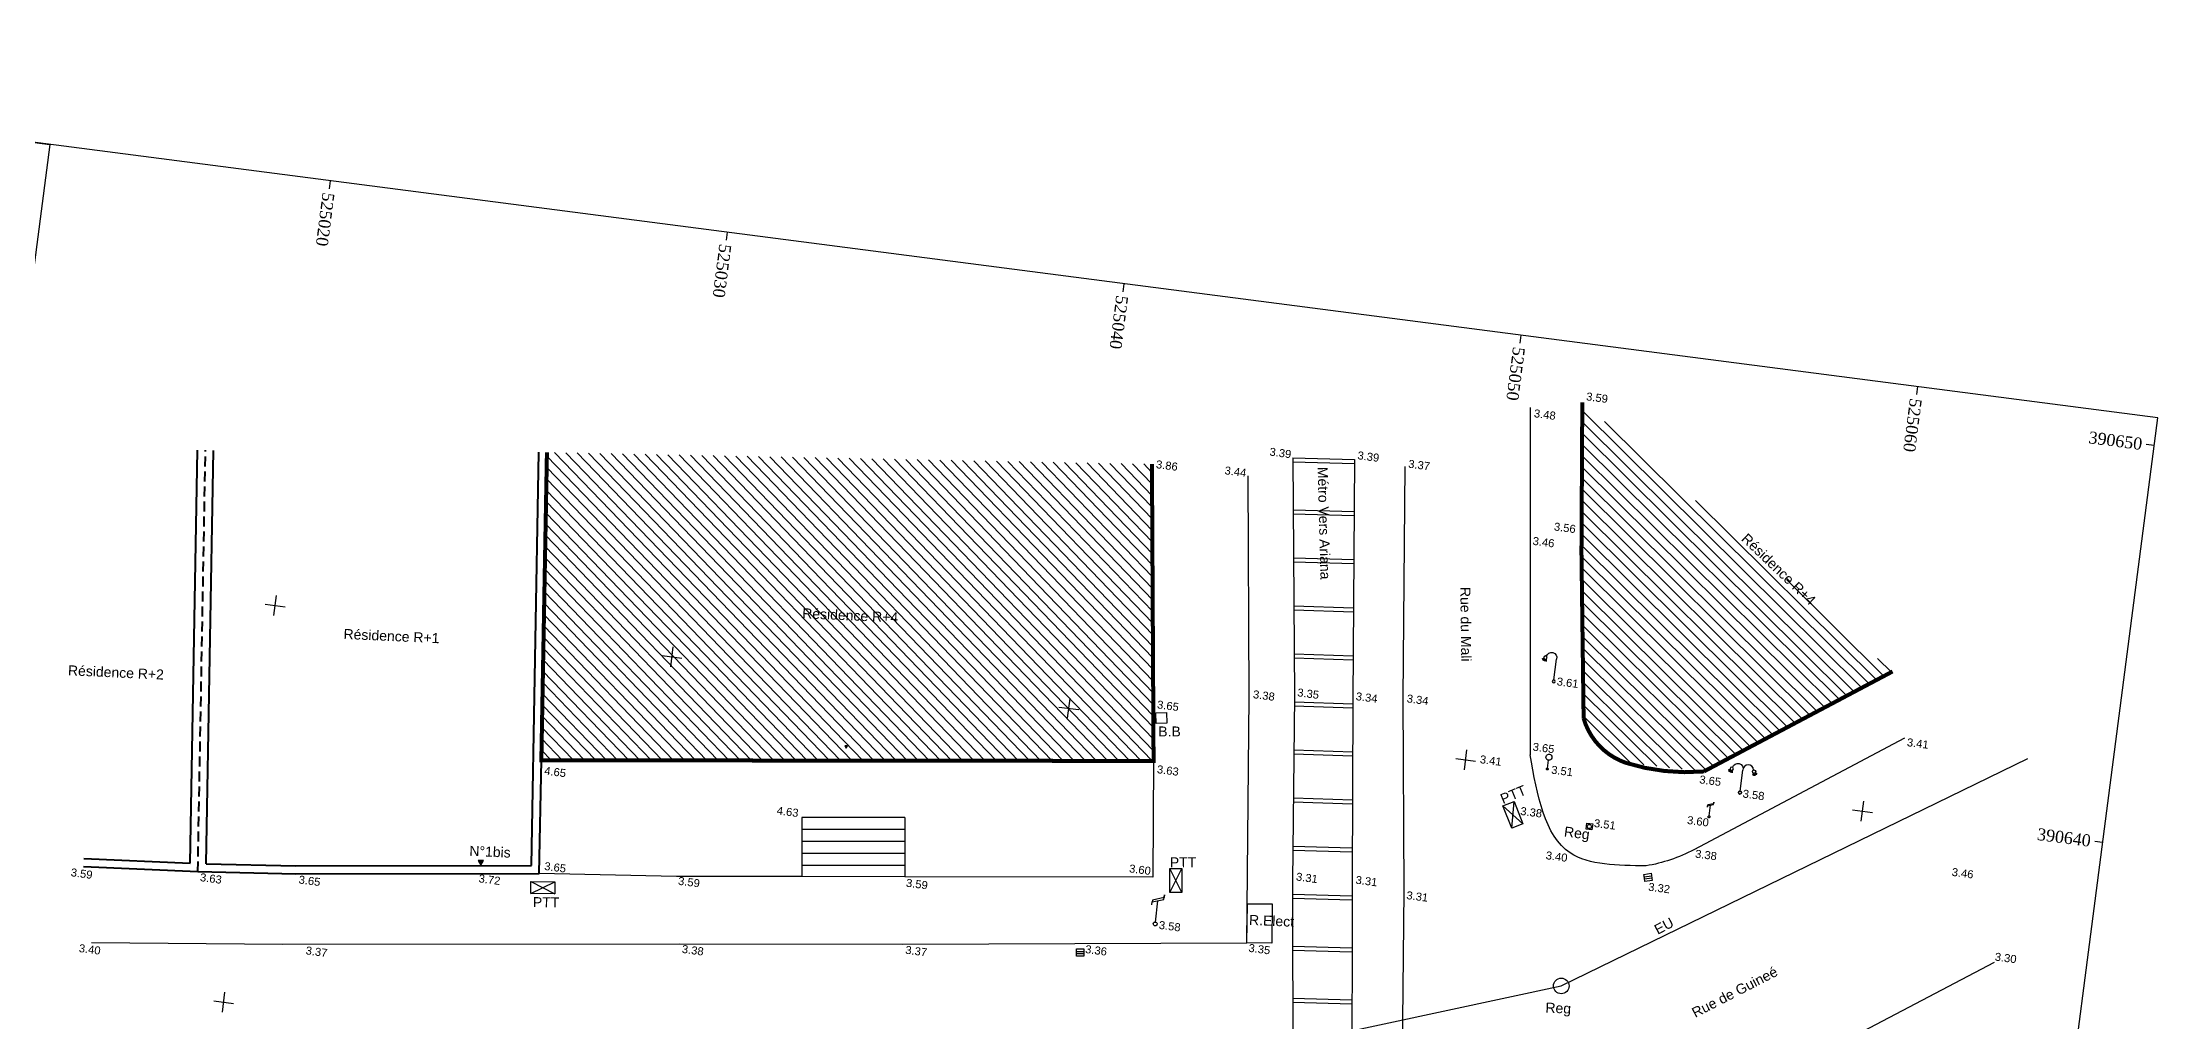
# Model space of a CAD drawing. Header units: millimetres. Extents: x 2804 to 3317, y 6834 to 7064.
# Drawn here: x 3264.3 to 3317.1, y 6980.8 to 7005.3 of the extents above; entities that cross this region are included whole.
import ezdxf
from ezdxf.enums import TextEntityAlignment as Align

# ---------------------------------------------------------------- set-up
doc = ezdxf.new("R2010")
doc.units = ezdxf.units.MM
doc.header["$PDMODE"] = 1
doc.linetypes.add('HIDDEN', pattern=[0.375, 0.25, -0.125])
for name, color, linetype, lineweight in [('Bati', 1, 'Continuous', 40), ('Bloc', 7, 'Continuous', 30), ('Béton', 7, 'Continuous', 30), ('cadre', 7, 'Continuous', 30), ('Carroyage(4)', 7, 'Continuous', 30), ('cotation', 3, 'Continuous', 30), ('Escalier', 250, 'Continuous', 30), ('F1', 7, 'Continuous', 30), ('Hachures', 8, 'Continuous', 20), ('MiseEnPage', 7, 'Continuous', 30), ('Murs', 11, 'Continuous', 40), ('Rail-Métro', 251, 'Continuous', 30), ('Regard', 7, 'Continuous', 30), ('sens regard', 5, 'Continuous', 30), ('TopoAlt_T', 3, 'Continuous', 30), ('Toponymie', 6, 'Continuous', 30), ('Trottoires', 140, 'Continuous', 30)]:
    doc.layers.add(name, color=color, linetype=linetype, lineweight=lineweight)
doc.styles.add('SEMLTYPE', font='txt.shx')
doc.styles.add('sta', font='LBRITE.TTF')
doc.styles.add('style2', font='swiss.ttf')
doc.styles.add('Times 3.0', font='times.ttf', dxfattribs={"width": 0.99, "height": 0.3})
doc.linetypes.add('Conduite eau', pattern='A,4.5,-1,["o",SEMLTYPE,S=1.5,R=0,X=-1,Y=-0.5],0.666667,-0.333333,0.666667,-0.333333,0.666667,-0.333333,0.666667,-0.333333,0.666667,-0.333333', length=10.5)
doc.dimstyles.new('ISO-25', dxfattribs={"dimtxt": 0.3, "dimasz": 2.5, "dimexe": 1.25, "dimexo": 0.625, "dimtad": 0, "dimdsep": 46, "dimtxsty": 'sta', "dimblk": 'OBLIQUE', "dimcen": 2.5, "dimse1": 1, "dimse2": 1, "dimsd1": 1, "dimsd2": 1, "dimadec": 0, "dimazin": 0, "dimtfac": 1, "dimtmove": 0, "dimatfit": 3, "dimfxl": 1, "dimarcsym": 0})

# ---------------------------------------------------------------- blocks, each defined once
blk = doc.blocks.new('SY21')
for points in [[(-0.188, 0.625), (-0.188, 0.719), (0.188, 0.844), (0.188, 1), (0.188, 0.906), (-0.188, 0.781), (-0.188, 0.719)], [(0, 0.063), (0.015, 0.063), (0.039, 0.051), (0.049, 0.039), (0.058, 0.027), (0.064, 0.001), (0.061, -0.014), (0.058, -0.028), (0.041, -0.05), (0.027, -0.056), (0.014, -0.063), (-0.014, -0.063), (-0.027, -0.056), (-0.041, -0.05), (-0.058, -0.028), (-0.061, -0.014), (-0.064, 0.001), (-0.058, 0.027), (-0.049, 0.039), (-0.039, 0.051), (-0.015, 0.063), (0, 0.063), (0, 0.781)]]:
    blk.add_lwpolyline(points)
blk = doc.blocks.new('BL121', base_point=(1.5, 1))
for points in [[(1.5, 0.69), (1.2, 0.69), (1.2, 1.29), (1.8, 1.29), (1.8, 0.69), (1.5, 0.69)], [(1.41, 0.69), (1.41, 1.29)], [(1.6, 1.29), (1.6, 0.69)]]:
    blk.add_lwpolyline(points)
blk = doc.blocks.new('SY33')
at = {"layer": 'Bloc'}
blk.add_lwpolyline([(0, 0.06), (0.01, 0.06), (0.04, 0.05), (0.05, 0.04), (0.06, 0.03), (0.06, 0), (0.06, -0.01), (0.06, -0.03), (0.04, -0.05), (0.03, -0.06), (0.01, -0.06), (-0.01, -0.06), (-0.03, -0.06), (-0.04, -0.05), (-0.06, -0.03), (-0.06, -0.01), (-0.06, 0), (-0.06, 0.03), (-0.05, 0.04), (-0.04, 0.05), (-0.01, 0.06), (0, 0.06), (0, 0.59, -1.192835), (0.07, 0.98, -0.840272), (0, 0.59)], format="xyb", dxfattribs=at)
blk = doc.blocks.new('l004')
at = {"color": 0}
for points in [[(0, 0.1), (0, 1.5)], [(0.83, 1.42), (0.93, 1.3)], [(0.85, 1.46), (0.98, 1.37)], [(0.7, 1.4), (0.68, 1.24)], [(0.75, 1.38), (0.78, 1.23)], [(0.79, 1.39), (0.86, 1.25)]]:
    blk.add_lwpolyline(points, dxfattribs=at)
for centre, radius in [((0.75, 1.5), 0.112), ((0, 0), 0.1)]:
    blk.add_circle(centre, radius, dxfattribs=at)
blk.add_arc((0.35, 1.55), 0.354, 8.1301, 188.1301, dxfattribs=at)
blk = doc.blocks.new('t006')
at = {"color": 0}
blk.add_line((0, 0), (0, 0), dxfattribs=at)
for points in [[(0.13, -0.08), (0, 0.15), (-0.13, -0.08)], [(0.08, -0.05), (0, 0.09), (-0.08, -0.05)]]:
    blk.add_lwpolyline(points, close=True, dxfattribs=at)
blk.add_lwpolyline([(0, -0.05, 0.156, 0, 0), (0, 0.09, 0, 0, 0)], format="xyseb", dxfattribs=at)
blk = doc.blocks.new('u004')
at = {"color": 0}
blk.add_lwpolyline([(-0.15, 0.15), (0.15, 0.15), (0.15, -0.15), (-0.15, -0.15), (-0.15, 0.15)], dxfattribs=at)
blk.add_circle((0, 0), 0.105, dxfattribs=at)
blk = doc.blocks.new('*D242')
at = {"layer": 'Defpoints', "color": 0, "transparency": 16777216}
for p in [(3276.683, 6984.501, 3.592), (3276.748, 6974.908, 3.283), (3276.748, 6974.908)]:
    blk.add_point(p, dxfattribs=at)
at = {"layer": 'cotation', "color": 0, "transparency": 16777216, "insert": (3276.715, 6979.705), "char_height": 0.3, "attachment_point": 5, "rotation": 270.3903, "style": 'sta'}
blk.add_mtext('9.59', dxfattribs=at)
blk = doc.blocks.new('_Oblique')
at = {"color": 0, "linetype": 'ByBlock', "lineweight": -2}
blk.add_line((-0.5, -0.5), (0.5, 0.5), dxfattribs=at)
blk = doc.blocks.new('*D245')
at = {"layer": 'Defpoints', "color": 0, "transparency": 16777216}
for p in [(3287.543, 6984.422, 3.864), (3287.473, 6974.851, 3.283), (3287.677, 6974.85)]:
    blk.add_point(p, dxfattribs=at)
at = {"layer": 'cotation', "color": 0, "transparency": 16777216, "insert": (3287.713, 6979.635), "char_height": 0.3, "attachment_point": 5, "rotation": 89.5783, "style": 'sta'}
blk.add_mtext('9.57', dxfattribs=at)

msp = doc.modelspace()

# ---------------------------------------------------------------- hatches: boundary and pattern name
at = {"layer": 'Hachures'}
h = msp.add_hatch(dxfattribs=at)
h.set_pattern_fill('_U', color=256, scale=0.2, angle=-44.7668, style=0, pattern_type=0)
h.set_pattern_definition([(315.233228394, (-567626.71948, -312887.60499), (0.140844515914, 0.14199585324), [])])
h.paths.add_polyline_path([(3302.748, 6996.284), (3302.781, 6988.378), (3303.839, 6987.27), (3305.786, 6987.055), (3310.502, 6989.554)])
h = msp.add_hatch(dxfattribs=at)
h.set_pattern_fill('_U', color=256, scale=0.2, angle=-46.0384, style=0, pattern_type=0)
h.set_pattern_definition([(313.961597874, (-567626.71948, -312887.60499), (0.1439610458, 0.13883521632), [])])
h.paths.add_polyline_path([(3276.874, 6995.03), (3276.734, 6987.335), (3292.034, 6987.318), (3291.993, 6994.736)])

# ---------------------------------------------------------------- linework, layer by layer
at = {"layer": 'Bati'}
for p, q in [((3276.734, 6987.335, 1.367), (3276.874, 6995.03, 4.238)), ((3276.483, 6984.505, 0.309), (3276.483, 6984.501, 0.307))]:
    msp.add_line(p, q, dxfattribs=at)
at = {"layer": 'Bati', "const_width": 0.1, "elevation": 0.303, "flags": 128}
msp.add_lwpolyline([(3302.748, 6996.284), (3302.727, 6992.531), (3302.781, 6988.378, 0.243821), (3303.839, 6987.27, 0.097871), (3305.786, 6987.055), (3310.502, 6989.554)], format="xyb", dxfattribs=at)
at = {"layer": 'Bati', "const_width": 0.1, "flags": 128}
for points, elevation in [([(3291.993, 6994.736), (3292.034, 6987.318), (3276.734, 6987.335), (3276.874, 6995.03)], 0.58), ([(3291.993, 6994.736), (3292.034, 6987.318)], 0.58), ([(3276.734, 6987.335), (3292.034, 6987.318)], 1.367)]:
    msp.add_lwpolyline(points, dxfattribs=dict(at, elevation=elevation))
at = {"layer": 'Bloc', "color": 7}
for p, q in [((3301.263, 6985.747, 0.098), (3300.766, 6986.197, 0.098)), ((3300.984, 6985.638, 0.098), (3301.045, 6986.306, 0.098)), ((3292.74, 6984.029, 0.314), (3292.437, 6984.628, 0.314)), ((3292.74, 6984.029, 0.314), (3292.437, 6984.628, 0.314)), ((3292.44, 6984.028, 0.314), (3292.737, 6984.629, 0.314)), ((3292.44, 6984.028, 0.314), (3292.737, 6984.629, 0.314)), ((3276.469, 6984.001, 0.366), (3277.071, 6984.297, 0.366)), ((3276.471, 6984.301, 0.366), (3277.069, 6983.997, 0.366))]:
    msp.add_line(p, q, dxfattribs=at)
at = {"layer": 'Bloc', "elevation": -3.332}
msp.add_lwpolyline([(3292.09, 6988.52), (3292.358, 6988.525), (3292.362, 6988.262), (3292.095, 6988.257)], close=True, dxfattribs=at)
msp.add_lwpolyline([(3292.09, 6988.52), (3292.358, 6988.525), (3292.362, 6988.262), (3292.095, 6988.257)], close=True, dxfattribs=at)
at = {"layer": 'Bloc', "color": 7, "flags": 128}
for points, elevation in [([(3300.984, 6985.638), (3300.766, 6986.197), (3301.045, 6986.306), (3301.263, 6985.747)], 0.098), ([(3300.984, 6985.638), (3300.766, 6986.197), (3301.045, 6986.306), (3301.263, 6985.747)], 0.098), ([(3292.44, 6984.028), (3292.437, 6984.628), (3292.737, 6984.629), (3292.74, 6984.029)], 0.314), ([(3292.44, 6984.028), (3292.437, 6984.628), (3292.737, 6984.629), (3292.74, 6984.029)], 0.314), ([(3276.471, 6984.301), (3277.071, 6984.297), (3277.069, 6983.997), (3276.469, 6984.001)], 0.366), ([(3294.378, 6983.749), (3294.999, 6983.743), (3294.99, 6982.765), (3294.368, 6982.771)], 0.055)]:
    msp.add_lwpolyline(points, close=True, dxfattribs=dict(at, elevation=elevation))
at = {"layer": 'Béton', "elevation": 0.58, "flags": 128}
for points in [[(3292.034, 6987.318), (3292.013, 6984.417), (3285.815, 6984.424)], [(3283.244, 6984.428), (3280.108, 6984.433), (3276.683, 6984.501)]]:
    msp.add_lwpolyline(points, dxfattribs=at)
at = {"layer": 'cadre', "color": 7, "elevation": -3.283}
msp.add_lwpolyline([(3244.756, 7005.28), (3264.447, 7002.726), (3261.769, 6982.146), (3242.087, 6984.698)], close=True, dxfattribs=at)
at = {"layer": 'Carroyage(4)'}
for p, q in [((3271.458, 7001.817, -3.283), (3271.432, 7001.619, -3.283)), ((3281.374, 7000.531, -3.283), (3281.349, 7000.333, -3.283)), ((3291.291, 6999.245, -3.283), (3291.266, 6999.047, -3.283)), ((3301.208, 6997.959, -3.283), (3301.183, 6997.761, -3.283)), ((3311.125, 6996.673, -3.283), (3311.1, 6996.475, -3.283)), ((3317.037, 6995.199, -3.283), (3316.839, 6995.225, -3.283)), ((3270.049, 6990.957, -3.283), (3270.113, 6991.453, -3.283)), ((3269.833, 6991.237, -3.283), (3270.329, 6991.173, -3.283)), ((3279.75, 6989.951, -3.283), (3280.246, 6989.887, -3.283)), ((3279.966, 6989.671, -3.283), (3280.03, 6990.167, -3.283)), ((3289.667, 6988.665, -3.283), (3290.163, 6988.601, -3.283)), ((3289.883, 6988.385, -3.283), (3289.947, 6988.881, -3.283)), ((3299.8, 6987.099, -3.283), (3299.864, 6987.595, -3.283)), ((3299.584, 6987.379, -3.283), (3300.08, 6987.315, -3.283)), ((3309.501, 6986.093, -3.283), (3309.997, 6986.029, -3.283)), ((3309.717, 6985.813, -3.283), (3309.781, 6986.309, -3.283)), ((3315.751, 6985.282, -3.283), (3315.553, 6985.308, -3.283)), ((3268.547, 6981.32, -3.283), (3269.043, 6981.256, -3.283)), ((3268.763, 6981.04, -3.283), (3268.827, 6981.536, -3.283))]:
    msp.add_line(p, q, dxfattribs=at)
at = {"layer": 'Escalier'}
for p, q in [((3283.247, 6985.908, 1.343), (3283.244, 6984.428, 0.58)), ((3285.817, 6985.604, 1.067), (3283.246, 6985.608, 1.343)), ((3285.818, 6985.904, 1.067), (3283.247, 6985.908, 1.343)), ((3285.818, 6985.904, 1.067), (3285.815, 6984.424, 0.304)), ((3285.816, 6985.004, 1.067), (3283.245, 6985.008, 1.343)), ((3285.817, 6985.304, 1.067), (3283.246, 6985.308, 1.343)), ((3285.815, 6984.424, 0.304), (3283.244, 6984.428, 0.58)), ((3285.816, 6984.704, 1.067), (3283.245, 6984.708, 1.343))]:
    msp.add_line(p, q, dxfattribs=at)
at = {"layer": 'F1', "color": 7}
msp.add_circle((3302.222, 6981.695, -3.283), 0.195, dxfattribs=at)
at = {"layer": 'MiseEnPage', "elevation": -3.283}
msp.add_lwpolyline([(3237.628, 6950.314), (3309.999, 6940.929), (3317.127, 6995.895), (3244.756, 7005.28)], close=True, dxfattribs=at)
msp.add_lwpolyline([(3237.628, 6950.314), (3309.999, 6940.929), (3317.127, 6995.895), (3244.756, 7005.28)], close=True, dxfattribs=at)
msp.add_lwpolyline([(3237.628, 6950.314), (3309.999, 6940.929), (3317.127, 6995.895), (3244.756, 7005.28)], close=True, dxfattribs=at)
at = {"layer": 'Murs'}
for p, q in [((3267.954, 6984.763, 0.385), (3268.141, 6995.087, 4.238)), ((3268.354, 6984.749, 0.383), (3268.541, 6995.079, 4.238)), ((3276.486, 6984.701, 0.382), (3276.674, 6995.034, 4.238)), ((3276.683, 6984.501, 0.309), (3276.734, 6987.335, 1.367))]:
    msp.add_line(p, q, dxfattribs=at)
at = {"layer": 'Murs', "linetype": 'HIDDEN'}
msp.add_line((3268.15, 6984.554, 0.348), (3268.341, 6995.083, 4.238), dxfattribs=at)
at = {"layer": 'Murs', "elevation": 0.309, "flags": 128}
for points in [[(3265.289, 6984.677), (3268.15, 6984.554), (3270.597, 6984.495), (3276.683, 6984.501)], [(3265.298, 6984.877), (3267.954, 6984.763)], [(3268.354, 6984.749), (3270.599, 6984.695), (3276.486, 6984.701)]]:
    msp.add_lwpolyline(points, dxfattribs=at)
at = {"layer": 'Rail-Métro'}
for p, q in [((3295.514, 6994.796, 0.107), (3297.051, 6994.75, 0.103)), ((3295.517, 6994.896, 0.107), (3297.054, 6994.85, 0.103)), ((3295.522, 6993.495, 0.107), (3297.042, 6993.45, 0.103)), ((3295.525, 6993.595, 0.107), (3297.045, 6993.55, 0.103)), ((3295.533, 6992.394, 0.107), (3297.038, 6992.35, 0.103)), ((3295.53, 6992.294, 0.107), (3297.035, 6992.25, 0.103)), ((3295.537, 6991.094, 0.107), (3297.027, 6991.049, 0.103)), ((3295.54, 6991.193, 0.107), (3297.03, 6991.149, 0.103)), ((3295.545, 6989.893, 0.107), (3297.02, 6989.849, 0.103)), ((3295.548, 6989.993, 0.107), (3297.023, 6989.949, 0.103)), ((3295.55, 6988.692, 0.107), (3297.013, 6988.649, 0.103)), ((3295.553, 6988.792, 0.107), (3297.015, 6988.749, 0.103)), ((3295.54, 6987.592, 0.107), (3297.01, 6987.548, 0.102)), ((3295.537, 6987.492, 0.107), (3297.007, 6987.448, 0.102)), ((3295.525, 6986.292, 0.107), (3297.002, 6986.248, 0.102)), ((3295.528, 6986.392, 0.107), (3297.005, 6986.348, 0.102)), ((3295.513, 6985.092, 0.107), (3296.996, 6985.048, 0.102)), ((3295.516, 6985.192, 0.107), (3296.999, 6985.148, 0.102)), ((3295.504, 6983.891, 0.106), (3296.992, 6983.847, 0.102)), ((3295.507, 6983.991, 0.106), (3296.995, 6983.947, 0.102)), ((3295.509, 6982.691, 0.106), (3296.993, 6982.647, 0.102)), ((3295.509, 6982.591, 0.106), (3296.992, 6982.547, 0.102)), ((3295.511, 6981.39, 0.106), (3296.99, 6981.346, 0.102)), ((3295.511, 6981.29, 0.106), (3296.99, 6981.246, 0.102))]:
    msp.add_line(p, q, dxfattribs=at)
at = {"layer": 'Rail-Métro', "flags": 128}
for points, elevation in [([(3295.517, 6994.896), (3295.554, 6988.939), (3295.507, 6984.314), (3295.514, 6979.343), (3295.489, 6973.356), (3295.434, 6968.203), (3295.385, 6960.812), (3295.337, 6953.64), (3295.35, 6944.615)], 0.107), ([(3297.054, 6994.85), (3297.016, 6988.863), (3296.995, 6984.312), (3296.976, 6973.079), (3296.918, 6960.839), (3296.849, 6953.523), (3296.837, 6944.582)], 0.103)]:
    msp.add_lwpolyline(points, dxfattribs=dict(at, elevation=elevation))
at = {"layer": 'sens regard', "linetype": 'Conduite eau', "ltscale": 0.1, "elevation": 0.324, "flags": 128}
msp.add_lwpolyline([(3265.679, 6979.733), (3292.131, 6979.531), (3302.222, 6981.695), (3313.884, 6987.381)], dxfattribs=at)
at = {"layer": 'Trottoires', "flags": 128}
for points, elevation in [([(3301.448, 6996.15), (3301.441, 6992.726), (3301.443, 6987.473)], 0.198), ([(3298.313, 6994.68), (3298.265, 6988.896), (3298.286, 6984.061)], 0.09), ([(3265.489, 6982.78), (3270.276, 6982.74), (3280.185, 6982.744), (3285.768, 6982.736), (3294.368, 6982.771), (3294.426, 6988.912), (3294.395, 6994.443)], 0.118), ([(3298.286, 6984.061), (3298.243, 6980.003), (3298.256, 6972.661)], 0.09)]:
    msp.add_lwpolyline(points, dxfattribs=dict(at, elevation=elevation))
for points, elevation in [([(3310.802, 6987.888), (3305.537, 6985.098, -0.082294), (3304.341, 6984.697)], 0.125), ([(3301.306, 6944.485), (3301.235, 6953.585), (3301.271, 6968.193), (3301.263, 6973.092, -0.081797), (3301.561, 6974.919, -0.158964), (3303.187, 6977.103), (3313.045, 6982.285)], -0.213)]:
    msp.add_lwpolyline(points, format="xyb", dxfattribs=dict(at, elevation=elevation))
at = {"layer": 'Trottoires'}
msp.add_spline([(3304.341, 6984.697, 0.076), (3302.448, 6985.019, 0.113), (3301.443, 6987.473, 0.126)], degree=3, dxfattribs=at)

# ---------------------------------------------------------------- block references
at = {"layer": 'Bloc', "color": 7, "yscale": 0.375, "rotation": 352.6113051324832}
for p, xscale, zscale in [((3302.034, 6989.306, 197.084), -0.375, 0.5), ((3306.688, 6986.529, 0.302), -0.375, 0.5000000000000002), ((3306.688, 6986.529, 0.302), 0.375, 0.5000000000000002)]:
    msp.add_blockref('l004', p, dxfattribs=dict(at, xscale=xscale, zscale=zscale))
at = {"layer": 'Bloc', "color": 251, "rotation": 300.3502678799684}
for p, xscale, yscale, zscale in [((3284.35, 6987.677, 213), 0.2500000000446427, 0.2500000000446427, 0.2500000000446427), ((3275.226, 6984.793, 429.283), 0.5000000000892855, 0.5000000000892855, 0.5000000000892855)]:
    msp.add_blockref('t006', p, dxfattribs=dict(at, xscale=xscale, yscale=yscale, zscale=zscale))
at = {"layer": 'Bloc', "color": 8, "linetype": 'Continuous', "xscale": 0.375, "yscale": 0.375, "zscale": 0.75, "rotation": 352.6113051324832}
msp.add_blockref('SY33', (3301.876, 6987.116, 33.563), dxfattribs=at)
at = {"layer": 'Bloc', "color": 8}
for p, xscale, yscale, zscale, rotation in [((3305.914, 6985.921, 22.133), 0.375, 0.375, 0.2500000000000002, 352.6113051324832), ((3292.075, 6983.243, 51.175), 0.7499999999980423, 0.7499999999980423, 0.5, 353.1940575772708)]:
    msp.add_blockref('SY21', p, dxfattribs=dict(at, xscale=xscale, yscale=yscale, zscale=zscale, rotation=rotation))
at = {"layer": 'Bloc', "color": 7, "linetype": 'Continuous', "zscale": 0.6096383999999941}
for p, xscale, yscale, rotation in [((3304.393, 6984.406, 0.04), 0.3048192000150653, 0.3048192000150653, 279.0197640955206), ((3290.197, 6982.527, -0.815), 0.304819199990722, 0.304819199990722, 89.79368012020021)]:
    msp.add_blockref('BL121', p, dxfattribs=dict(at, xscale=xscale, yscale=yscale, rotation=rotation))
at = {"layer": 'Regard', "xscale": 0.5, "yscale": 0.5, "zscale": 0.5, "rotation": 352.6113051324832}
msp.add_blockref('u004', (3302.925, 6985.679, 0.224), dxfattribs=at)

# ---------------------------------------------------------------- texts
at = {"layer": 'Carroyage(4)', "style": 'Times 3.0', "width": 0.99}
for s, p in [('525020', (3271.27, 7001.539, -3.283)), ('525030', (3281.187, 7000.253, -3.283)), ('525040', (3291.104, 6998.967, -3.283)), ('525050', (3301.021, 6997.681, -3.283)), ('525060', (3310.938, 6996.395, -3.283))]:
    msp.add_text(s, height=0.3, rotation=262.6113, dxfattribs=at).set_placement(p)
for s, p in [('390650', (3316.72, 6995.089, -3.283)), ('390640', (3315.434, 6985.172, -3.283))]:
    msp.add_text(s, height=0.3, rotation=352.6113, dxfattribs=at).set_placement(p, align=Align.RIGHT)
at = {"layer": 'TopoAlt_T', "color": 7, "style": 'style2'}
for s, p in [('3.48', (3301.556, 6996.11, 0.198)), ('3.59', (3302.861, 6996.532, 0.303)), ('3.39', (3294.948, 6995.151, 0.107)), ('3.39', (3297.146, 6995.06, 0.103)), ('3.86', (3292.111, 6994.837, 0.58)), ('3.44', (3293.825, 6994.684, 0.156)), ('3.37', (3298.415, 6994.849, 0.09)), ('3.46', (3301.524, 6992.921, 0.174)), ('3.56', (3302.056, 6993.28, 0.276)), ('3.61', (3302.126, 6989.409, 0.33)), ('3.65', (3292.138, 6988.832, 0.348)), ('3.38', (3294.535, 6989.088, 0.095)), ('3.35', (3295.642, 6989.135, 0.072)), ('3.34', (3297.103, 6989.039, 0.06)), ('3.34', (3298.377, 6988.983, 0.058)), ('3.65', (3301.524, 6987.777, 0.363)), ('3.41', (3310.877, 6987.889, 0.125)), ('4.65', (3276.824, 6987.178, 1.367)), ('3.63', (3292.135, 6987.214, 0.348)), ('3.41', (3300.205, 6987.463, 0.126)), ('3.51', (3301.987, 6987.202, 0.228)), ('3.65', (3305.689, 6986.959, 0.363)), ('3.58', (3306.772, 6986.604, 0.302)), ('4.63', (3282.634, 6986.183, 1.343)), ('3.38', (3301.215, 6986.17, 0.098)), ('3.51', (3303.056, 6985.867, 0.224)), ('3.60', (3305.383, 6985.944, 0.302)), ('3.40', (3301.851, 6985.063, 0.113)), ('3.38', (3305.584, 6985.103, 0.093)), ('3.59', (3264.99, 6984.637, 0.309)), ('3.63', (3268.22, 6984.515, 0.348)), ('3.65', (3270.685, 6984.457, 0.363)), ('3.72', (3275.183, 6984.485, 0.44)), ('3.65', (3276.824, 6984.794, 0.366)), ('3.59', (3280.168, 6984.424, 0.304)), ('3.60', (3291.439, 6984.735, 0.317)), ('3.31', (3295.611, 6984.531, 0.03)), ('3.31', (3297.099, 6984.45, 0.024)), ('3.46', (3311.997, 6984.646, 0.176)), ('3.59', (3285.864, 6984.375, 0.304)), ('3.31', (3298.369, 6984.066, 0.03)), ('3.32', (3304.412, 6984.276, 0.04)), ('3.58', (3292.182, 6983.322, 0.296)), ('3.40', (3265.192, 6982.742, 0.118)), ('3.37', (3270.861, 6982.685, 0.085)), ('3.38', (3280.263, 6982.721, 0.098)), ('3.37', (3285.846, 6982.7, 0.086)), ('3.36', (3290.341, 6982.718, 0.08)), ('3.35', (3294.422, 6982.749, 0.072)), ('3.30', (3313.073, 6982.529, 0.019))]:
    msp.add_text(s, height=0.2, rotation=352.6113, dxfattribs=at).set_placement(p, align=Align.TOP_LEFT)
at = {"layer": 'Toponymie', "style": 'style2'}
for s, rotation, p in [('Métro Vers Ariana', 271.4799, (3296.133, 6994.665, 390.367)), ('Résidence R+4', 316.2892, (3306.703, 6992.847, 390.367)), ('Rue du Mali', 270.7478, (3299.699, 6991.665, 448.017)), ('Résidence R+4', 357.3788, (3283.249, 6990.886, 390.367)), ('Résidence R+1', 357.3788, (3271.786, 6990.369, 390.367)), ('Résidence R+2', 357.3788, (3264.9, 6989.46, 390.367)), ('B.B', 0.0062, (3292.151, 6987.929, 133.124)), ('PTT', 22.5089, (3300.764, 6986.239, -43.903)), ('Reg', 352.6113, (3302.28, 6985.434, 369.759)), ('N°1bis', 357.3788, (3274.931, 6984.948, -47.552)), ('PTT', 0.2967, (3292.442, 6984.658, -43.903)), ('PTT', 359.2208, (3276.522, 6983.665, -43.903)), ('R.Elect', 357.3788, (3294.415, 6983.223, -47.552)), ('EU', 27.9538, (3304.633, 6982.97, -47.552)), ('Rue de Guineé', 27.1849, (3305.569, 6980.894, 448.017)), ('Reg', 357.3788, (3301.822, 6981.031, 369.759))]:
    msp.add_text(s, height=0.25, rotation=rotation, dxfattribs=at).set_placement(p)

# ---------------------------------------------------------------- dimensions: what is measured, and where the dimension line sits
at = {"layer": 'cotation'}
for p1, p2, distance, picture, middle in [((3276.683, 6984.501, 0.309), (3276.748, 6974.908), 0, '*D242', (3276.715, 6979.705, -3.283)), ((3287.543, 6984.422, 0.58), (3287.473, 6974.851), 0.205, '*D245', (3287.713, 6979.635, -3.283))]:
    dim = msp.add_aligned_dim(p1=p1, p2=p2, distance=distance, dimstyle='ISO-25', dxfattribs=at)
    dim.commit()
    dim.dimension.update_dxf_attribs({"geometry": picture, "text_midpoint": middle})

doc.saveas('drawing.dxf')
